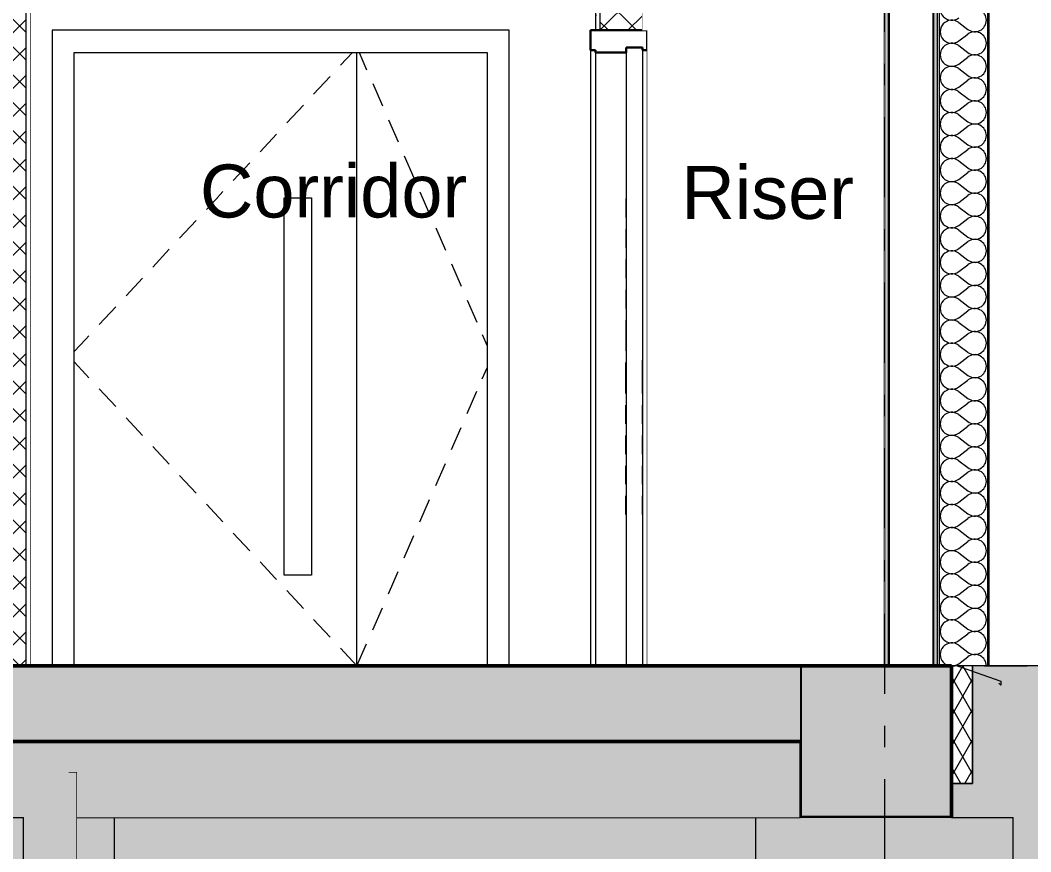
# Model space of a CAD drawing. Header units: millimetres. Extents: x -48147 to 1414029, y -496296 to 18123.
# Drawn here: x 1402847 to 1406186, y -491451 to -488703 of the extents above; entities that cross this region are included whole.
import ezdxf
from ezdxf.enums import TextEntityAlignment as Align

# ---------------------------------------------------------------- set-up
doc = ezdxf.new("R2010")
doc.units = ezdxf.units.MM
doc.header["$MEASUREMENT"] = 0
for name, pattern in [('Dashed', [2822.222233, 1411.111116, -1411.111116]), ('Double Dashed', [546.805537, 264.583325, -105.833328, 70.555556, -105.833328]), ('Wipeout_Contour', [1000, 0, -1000])]:
    doc.linetypes.add(name, pattern=pattern)
for name, color, linetype, lineweight, true_color in [('0_Pen_No__105', 7, 'Continuous', 15, 0xa6a6a6), ('A-230-M_FLOOR.IFC Import_Pen_No__109', 7, 'Continuous', 15, 0xa6a6a6), ('A-230-M_FLOOR.IFC Import_Pen_No__29', 7, 'Continuous', 50, 0x2a2a2a), ('HATCHING_Pen_No__145', 7, 'Continuous', 0, 0xa6a6a6), ('New_A-15-MG_Structural_Grid_Phase_2_Pen_No__222', 7, 'Continuous', 13, 0x65af33), ('New_A-25-M_Wall_Ext_Pen_No__107', 7, 'Continuous', 15, 0xa6a6a6), ('New_A-25-M_Wall_Int_Pen_No__107', 7, 'Continuous', 15, 0xa6a6a6), ('New_ArchiCAD Doors_Pen_No__43', 7, 'Continuous', 30, 0x444444), ('New_ArchiCAD Doors_Pen_No__63', 7, 'Continuous', 20, 0x606060), ('New_ArchiCAD Windows_Pen_No__63', 7, 'Continuous', 20, 0x606060), ('S-160-M_FOUND.IFC Import_Pen_No__104', 7, 'Continuous', 15, 0xa6a6a6), ('S-280-M_STRUCT_FRAME.IFC Import_Pen_No__30', 7, 'Continuous', 50, 0x2a2a2a), ('S-280-M_STRUCT_FRAME.IFC Import_Pen_No__47', 7, 'Continuous', 35, 0x444444)]:
    doc.layers.add(name, color=color, linetype=linetype, lineweight=lineweight, true_color=true_color)
for name, color, linetype in [('A-230-M_FLOOR.IFC Import', 7, 'Continuous'), ('A-25-M_Wall_Int', 7, 'Continuous'), ('HATCHING', 7, 'Continuous'), ('New_A-15-MG_Structural_Grid_Phase_2', 7, 'Continuous'), ('New_A-25-M_Wall_Ext', 7, 'Continuous'), ('New_A-25-M_Wall_Int', 7, 'Continuous'), ('New_ArchiCAD Doors', 7, 'Continuous'), ('New_ArchiCAD Windows', 7, 'Continuous'), ('S-160-M_FOUND.IFC Import', 7, 'Continuous'), ('S-280-M_STRUCT_FRAME.IFC Import', 7, 'Continuous')]:
    doc.layers.add(name, color=color, linetype=linetype)
for name, color, linetype, lineweight in [('A-25-M_Wall_Int_Pen_No__87', 8, 'Continuous', 20), ('A-95-P_Text_1_50_GA_Pen_No__1', 7, 'Continuous', 13), ('HATCHING_Pen_No__1', 7, 'Continuous', 13), ('HATCHING_Pen_No__101', 252, 'Continuous', 15), ('HATCHING_Pen_No__2', 8, 'Continuous', 15), ('New_A-25-M_Wall_Ext_Pen_No__1', 7, 'Continuous', 13), ('New_A-25-M_Wall_Int_Pen_No__1', 7, 'Continuous', 13), ('S-160-M_FOUND.IFC Import_Pen_No__1', 7, 'Continuous', 13), ('S-160-M_FOUND.IFC Import_Pen_No__4', 7, 'Continuous', 20), ('S-280-M_STRUCT_FRAME.IFC Import_Pen_No__4', 7, 'Continuous', 20)]:
    doc.layers.add(name, color=color, linetype=linetype, lineweight=lineweight)
doc.styles.add('GENERATED_STYLE_2', font='')
doc.styles.get('GENERATED_STYLE_2').set_extended_font_data('Swis721 BT')
pattern_1 = [(45, (1372878.996, -490836.73), (-45.96194, 45.96194), []), (135, (1372878.996, -490836.73), (45.96194, 45.96194), [])]

# ---------------------------------------------------------------- blocks, each defined once
blk = doc.blocks.new('*X22', base_point=(1372879, -490836.7))
at = {"layer": 'New_A-25-M_Wall_Ext_Pen_No__107', "linetype": 'Continuous'}
for p, q in [((1405947.7, -488711), (1405978.1, -488733.9)), ((1405947.7, -488772), (1405978.1, -488749.1)), ((1405947.7, -488787.2), (1405978.1, -488810.1)), ((1405947.7, -488848.2), (1405978.1, -488825.3)), ((1405947.7, -488863.4), (1405978.1, -488886.3)), ((1405947.7, -488924.4), (1405978.1, -488901.5)), ((1405947.7, -488939.6), (1405978.1, -488962.4)), ((1405947.7, -489000.5), (1405978.1, -488977.7)), ((1405947.7, -489015.8), (1405978.1, -489038.6)), ((1405947.7, -489076.7), (1405978.1, -489053.9)), ((1405947.7, -489092), (1405978.1, -489114.8)), ((1405947.7, -489152.9), (1405978.1, -489130.1)), ((1405947.7, -489168.2), (1405978.1, -489191)), ((1405947.7, -489229.1), (1405978.1, -489206.3)), ((1405947.7, -489244.4), (1405978.1, -489267.2)), ((1405947.7, -489305.3), (1405978.1, -489282.4)), ((1405947.7, -489320.5), (1405978.1, -489343.4)), ((1405947.7, -489381.5), (1405978.1, -489358.6)), ((1405947.7, -489396.7), (1405978.1, -489419.6)), ((1405947.7, -489457.7), (1405978.1, -489434.8)), ((1405947.7, -489472.9), (1405978.1, -489495.8)), ((1405947.7, -489533.9), (1405978.1, -489511)), ((1405947.7, -489549.1), (1405978.1, -489572)), ((1405947.7, -489610.1), (1405978.1, -489587.2)), ((1405947.7, -489625.3), (1405978.1, -489648.2)), ((1405947.7, -489686.3), (1405978.1, -489663.4)), ((1405947.7, -489701.5), (1405978.1, -489724.4)), ((1405947.7, -489762.4), (1405978.1, -489739.6)), ((1405947.7, -489777.7), (1405978.1, -489800.5)), ((1405947.7, -489838.6), (1405978.1, -489815.8)), ((1405947.7, -489853.9), (1405978.1, -489876.7)), ((1405947.7, -489914.8), (1405978.1, -489892)), ((1405947.7, -489930.1), (1405978.1, -489952.9)), ((1405947.7, -489991), (1405978.1, -489968.2)), ((1405947.7, -490006.3), (1405978.1, -490029.1)), ((1405947.7, -490067.2), (1405978.1, -490044.4)), ((1405947.7, -490082.4), (1405978.1, -490105.3)), ((1405947.7, -490143.4), (1405978.1, -490120.5)), ((1405947.7, -490158.6), (1405978.1, -490181.5)), ((1405947.7, -490219.6), (1405978.1, -490196.7)), ((1405947.7, -490234.8), (1405978.1, -490257.7)), ((1405947.7, -490295.8), (1405978.1, -490272.9)), ((1405947.7, -490311), (1405978.1, -490333.9)), ((1405947.7, -490372), (1405978.1, -490349.1)), ((1405947.7, -490387.2), (1405978.1, -490410.1)), ((1405947.7, -490448.2), (1405978.1, -490425.3)), ((1405947.7, -490463.4), (1405978.1, -490486.3)), ((1405947.7, -490524.4), (1405978.1, -490501.5)), ((1405947.7, -490539.6), (1405978.1, -490562.4)), ((1405947.7, -490600.5), (1405978.1, -490577.7)), ((1405947.7, -490615.8), (1405978.1, -490638.6)), ((1405947.7, -490676.7), (1405978.1, -490653.9)), ((1405947.7, -490692), (1405978.1, -490714.8)), ((1405947.7, -490752.9), (1405978.1, -490730.1)), ((1405947.7, -490768.2), (1405978.1, -490791)), ((1405947.7, -490829.1), (1405978.1, -490806.3))]:
    blk.add_line(p, q, dxfattribs=at)
for centre, start, end in [((1405924.8, -488665.3), 53.1301, 306.8699), ((1406001, -488703.4), 0, 126.8699), ((1405924.8, -488741.5), 53.1301, 306.8699), ((1406001, -488703.4), 233.1301, 0), ((1406001, -488779.6), 0, 126.8699), ((1405924.8, -488817.7), 53.1301, 306.8699), ((1406001, -488779.6), 233.1301, 0), ((1406001, -488855.8), 0, 126.8699), ((1405924.8, -488893.9), 53.1301, 306.8699), ((1406001, -488855.8), 233.1301, 0), ((1406001, -488932), 0, 126.8699), ((1405924.8, -488970.1), 53.1301, 306.8699), ((1406001, -488932), 233.1301, 0), ((1406001, -489008.2), 0, 126.8699), ((1405924.8, -489046.3), 53.1301, 306.8699), ((1406001, -489008.2), 233.1301, 0), ((1406001, -489084.4), 0, 126.8699), ((1405924.8, -489122.4), 53.1301, 306.8699), ((1406001, -489084.4), 233.1301, 0), ((1406001, -489160.5), 0, 126.8699), ((1405924.8, -489198.6), 53.1301, 306.8699), ((1406001, -489160.5), 233.1301, 0), ((1406001, -489236.7), 0, 126.8699), ((1405924.8, -489274.8), 53.1301, 306.8699), ((1406001, -489236.7), 233.1301, 0), ((1406001, -489312.9), 0, 126.8699), ((1405924.8, -489351), 53.1301, 306.8699), ((1406001, -489312.9), 233.1301, 0), ((1406001, -489389.1), 0, 126.8699), ((1405924.8, -489427.2), 53.1301, 306.8699), ((1406001, -489389.1), 233.1301, 0), ((1406001, -489465.3), 0, 126.8699), ((1405924.8, -489503.4), 53.1301, 306.8699), ((1406001, -489465.3), 233.1301, 0), ((1406001, -489541.5), 0, 126.8699), ((1405924.8, -489579.6), 53.1301, 306.8699), ((1406001, -489541.5), 233.1301, 0), ((1406001, -489617.7), 0, 126.8699), ((1405924.8, -489655.8), 53.1301, 306.8699), ((1406001, -489617.7), 233.1301, 0), ((1406001, -489693.9), 0, 126.8699), ((1405924.8, -489732), 53.1301, 306.8699), ((1406001, -489693.9), 233.1301, 0), ((1406001, -489770.1), 0, 126.8699), ((1405924.8, -489808.2), 53.1301, 306.8699), ((1406001, -489770.1), 233.1301, 0), ((1406001, -489846.3), 0, 126.8699), ((1405924.8, -489884.4), 53.1301, 306.8699), ((1406001, -489846.3), 233.1301, 0), ((1406001, -489922.4), 0, 126.8699), ((1405924.8, -489960.5), 53.1301, 306.8699), ((1406001, -489922.4), 233.1301, 0), ((1406001, -489998.6), 0, 126.8699), ((1405924.8, -490036.7), 53.1301, 306.8699), ((1406001, -489998.6), 233.1301, 0), ((1406001, -490074.8), 0, 126.8699), ((1405924.8, -490112.9), 53.1301, 306.8699), ((1406001, -490074.8), 233.1301, 0), ((1406001, -490151), 0, 126.8699), ((1405924.8, -490189.1), 53.1301, 306.8699), ((1406001, -490151), 233.1301, 0), ((1406001, -490227.2), 0, 126.8699), ((1405924.8, -490265.3), 53.1301, 306.8699), ((1406001, -490227.2), 233.1301, 0), ((1406001, -490303.4), 0, 126.8699), ((1405924.8, -490341.5), 53.1301, 306.8699), ((1406001, -490303.4), 233.1301, 0), ((1406001, -490379.6), 0, 126.8699), ((1405924.8, -490417.7), 53.1301, 306.8699), ((1406001, -490379.6), 233.1301, 0), ((1406001, -490455.8), 0, 126.8699), ((1405924.8, -490493.9), 53.1301, 306.8699), ((1406001, -490455.8), 233.1301, 0), ((1406001, -490532), 0, 126.8699), ((1405924.8, -490570.1), 53.1301, 306.8699), ((1406001, -490532), 233.1301, 0), ((1406001, -490608.2), 0, 126.8699), ((1405924.8, -490646.3), 53.1301, 306.8699), ((1406001, -490608.2), 233.1301, 0), ((1406001, -490684.4), 0, 126.8699), ((1405924.8, -490722.4), 53.1301, 306.8699), ((1406001, -490684.4), 233.1301, 0), ((1406001, -490760.5), 0, 126.8699), ((1405924.8, -490798.6), 53.1301, 306.8699), ((1406001, -490760.5), 233.1301, 0), ((1406001, -490836.7), 0, 126.8699)]:
    blk.add_arc(centre, 38.1, start, end, dxfattribs=at)
blk = doc.blocks.new('Section Elem_2_2', base_point=(1372879, -490836.7))
at = {"color": 254, "linetype": 'Wipeout_Contour', "lineweight": 0, "ltscale": 5945721.859562462}
blk.add_wipeout([(1406047.4, -490836.7), (1406047.4, -473413.6), (1406042.9, -473413.6), (1406042.9, -490836.7)], dxfattribs=at).dxf.layer = 'New_A-25-M_Wall_Ext'
at = {"layer": 'New_A-25-M_Wall_Ext_Pen_No__107', "linetype": 'Continuous'}
h = blk.add_hatch(dxfattribs=at)
h.set_pattern_fill('Plaster_0002', color=256, style=0, pattern_type=2)
h.set_pattern_definition([(0, (1372879, -490836.73), (0, 86.60254), [0, -50]), (0, (1372904, -490793.43), (0, 86.60254), [0, -50])])
h.paths.add_polyline_path([(1406047.4, -490836.7), (1406047.4, -473413.6), (1406042.9, -473413.6), (1406042.9, -490836.7)])
at = {"color": 254, "linetype": 'Wipeout_Contour', "lineweight": 0, "ltscale": 5945410.652466604}
blk.add_wipeout([(1406042.9, -473413.6), (1405882.9, -473413.6), (1405882.9, -490836.7), (1406042.9, -490836.7)], dxfattribs=at).dxf.layer = 'New_A-25-M_Wall_Ext'
at = {"layer": 'New_A-25-M_Wall_Ext_Pen_No__1', "linetype": 'Continuous'}
for p, q in [((1406042.9, -473413.6), (1406042.9, -490836.7)), ((1406047.4, -473413.6), (1406047.4, -490836.7))]:
    blk.add_line(p, q, dxfattribs=at)
at = {"layer": 'New_A-25-M_Wall_Ext_Pen_No__1', "linetype": 'Continuous', "flags": 128}
blk.add_lwpolyline([(1406047.4, -490836.7), (1406042.9, -490836.7), (1405923.5, -490836.7)], dxfattribs=at)
at = {"layer": 'New_A-25-M_Wall_Ext'}
blk.add_blockref('*X22', (1372879, -490836.7), dxfattribs=at)
at = {"color": 254, "linetype": 'Wipeout_Contour', "lineweight": 0, "ltscale": 5945096.607675294}
blk.add_wipeout([(1405882.9, -473413.6), (1405876.9, -473413.6), (1405876.9, -490836.7), (1405882.9, -490836.7)], dxfattribs=at).dxf.layer = 'New_A-25-M_Wall_Ext'
at = {"layer": 'New_A-25-M_Wall_Ext_Pen_No__107', "linetype": 'Continuous', "lineweight": 0, "true_color": 0x535353}
blk.add_hatch(color=251, dxfattribs=at).paths.add_polyline_path([(1405864.9, -473413.6), (1405861.9, -473413.6), (1405861.9, -490836.7), (1405864.9, -490836.7)])
at = {"layer": 'New_A-25-M_Wall_Ext_Pen_No__107', "linetype": 'Continuous'}
blk.add_hatch(color=256, dxfattribs=at).paths.add_polyline_path([(1405876.9, -473413.6), (1405864.9, -473413.6), (1405864.9, -490836.7), (1405876.9, -490836.7)])
at = {"layer": 'New_A-25-M_Wall_Ext_Pen_No__1', "linetype": 'Continuous'}
blk.add_line((1405882.9, -473413.6), (1405882.9, -490836.7), dxfattribs=at)
at = {"color": 254, "linetype": 'Wipeout_Contour', "lineweight": 0, "ltscale": 5944756.081160875}
blk.add_wipeout([(1405861.9, -473413.6), (1405717.9, -473413.6), (1405717.9, -490836.7), (1405861.9, -490836.7)], dxfattribs=at).dxf.layer = 'New_A-25-M_Wall_Ext'
at = {"layer": 'New_A-25-M_Wall_Ext_Pen_No__107', "linetype": 'Continuous'}
blk.add_hatch(color=256, dxfattribs=at).paths.add_polyline_path([(1405714.9, -473413.6), (1405702.4, -473413.6), (1405702.4, -490836.7), (1405714.9, -490836.7)])
at = {"layer": 'New_A-25-M_Wall_Ext_Pen_No__107', "linetype": 'Continuous', "lineweight": 0, "true_color": 0x535353}
blk.add_hatch(color=251, dxfattribs=at).paths.add_polyline_path([(1405717.9, -473413.6), (1405714.9, -473413.6), (1405714.9, -490836.7), (1405717.9, -490836.7)])
at = {"layer": 'New_A-25-M_Wall_Ext_Pen_No__1', "linetype": 'Continuous'}
for p, q in [((1405714.9, -473413.6), (1405714.9, -490836.7)), ((1405717.9, -473413.6), (1405717.9, -490836.7)), ((1405861.9, -473413.6), (1405861.9, -490836.7)), ((1405864.9, -473413.6), (1405864.9, -490836.7)), ((1405876.9, -473413.6), (1405876.9, -490836.7)), ((1405702.4, -474813.6), (1405702.4, -490836.7))]:
    blk.add_line(p, q, dxfattribs=at)
blk = doc.blocks.new('Section Elem_146_2', base_point=(1372879, -490836.7))
at = {"layer": 'New_ArchiCAD Windows_Pen_No__63', "linetype": 'Continuous'}
for p, q in [((1405942.6, -490836.7), (1406087.4, -490886.4)), ((1406087.4, -490900.4), (1406080.4, -490893.4)), ((1406087.4, -490886.4), (1406087.4, -490900.4))]:
    blk.add_line(p, q, dxfattribs=at)
blk = doc.blocks.new('Section Elem_161_2', base_point=(1372879, -490836.7))
at = {"color": 254, "linetype": 'Wipeout_Contour', "lineweight": 0, "ltscale": 5942679.224290377}
blk.add_wipeout([(1402866.3, -490836.7), (1402881.3, -490836.7), (1402881.3, -487236.7), (1402866.3, -487236.7)], dxfattribs=at).dxf.layer = 'New_A-25-M_Wall_Int'
at = {"layer": 'New_A-25-M_Wall_Int_Pen_No__107', "linetype": 'Continuous'}
h = blk.add_hatch(dxfattribs=at)
h.set_pattern_fill('Plaster_0002', color=256, style=0, pattern_type=2)
h.set_pattern_definition([(270, (1372879, -490836.73), (86.60254, 0), [0, -50]), (270, (1372922.3, -490861.73), (86.60254, 0), [0, -50])])
h.paths.add_polyline_path([(1402866.3, -490836.7), (1402881.3, -490836.7), (1402881.3, -487236.7), (1402866.3, -487236.7)])
at = {"color": 254, "linetype": 'Wipeout_Contour', "lineweight": 0, "ltscale": 5942386.502070738}
blk.add_wipeout([(1402726.3, -487236.7), (1402726.3, -490836.7), (1402866.3, -490836.7), (1402866.3, -487236.7)], dxfattribs=at).dxf.layer = 'New_A-25-M_Wall_Int'
at = {"layer": 'New_A-25-M_Wall_Int_Pen_No__107', "linetype": 'Continuous'}
h = blk.add_hatch(dxfattribs=at)
h.set_pattern_fill('Concrete_Block_0002', color=256, style=0, pattern_type=2)
h.set_pattern_definition(pattern_1)
h.paths.add_polyline_path([(1402726.3, -487236.7), (1402726.3, -490836.7), (1402866.3, -490836.7), (1402866.3, -487236.7)])
at = {"layer": 'New_A-25-M_Wall_Int_Pen_No__1', "linetype": 'Continuous'}
for p, q in [((1402726.3, -487236.7), (1402726.3, -490836.7)), ((1402866.3, -487236.7), (1402866.3, -490836.7)), ((1402881.3, -487236.7), (1402881.3, -490836.7))]:
    blk.add_line(p, q, dxfattribs=at)
blk = doc.blocks.new('Section Elem_162_2', base_point=(1372879, -490836.7))
at = {"color": 254, "linetype": 'Wipeout_Contour', "lineweight": 0, "ltscale": 14867694.86826666}
blk.add_wipeout([(1402881.3, -490836.7), (1402952.7, -490836.7), (1402952.7, -488736.7), (1404462.7, -488736.7), (1404462.7, -490836.7), (1404731.6, -490836.7), (1404731.6, -488736.7), (1404747.6, -488736.7), (1404747.6, -487236.7), (1402881.3, -487236.7)], dxfattribs=at).dxf.layer = 'New_A-25-M_Wall_Int'
blk = doc.blocks.new('Section Elem_163_2', base_point=(1372879, -490836.7))
at = {"color": 254, "linetype": 'Wipeout_Contour', "lineweight": 0, "ltscale": 5948402.548334776}
blk.add_wipeout([(1404762.6, -487236.7), (1404747.6, -487236.7), (1404747.6, -488736.7), (1404762.6, -488736.7)], dxfattribs=at).dxf.layer = 'New_A-25-M_Wall_Int'
at = {"layer": 'New_A-25-M_Wall_Int_Pen_No__107', "linetype": 'Continuous'}
h = blk.add_hatch(dxfattribs=at)
h.set_pattern_fill('Plaster_0002', color=256, style=0, pattern_type=2)
h.set_pattern_definition([(270, (1372879, -490836.73), (86.60254, 0), [0, -50]), (270, (1372922.3, -490861.73), (86.60254, 0), [0, -50])])
h.paths.add_polyline_path([(1404762.6, -487236.7), (1404747.6, -487236.7), (1404747.6, -488736.7), (1404762.6, -488736.7)])
at = {"color": 254, "linetype": 'Wipeout_Contour', "lineweight": 0, "ltscale": 5948695.384234284}
blk.add_wipeout([(1404902.6, -488736.7), (1404902.6, -487236.7), (1404762.6, -487236.7), (1404762.6, -488736.7)], dxfattribs=at).dxf.layer = 'New_A-25-M_Wall_Int'
at = {"layer": 'New_A-25-M_Wall_Int_Pen_No__107', "linetype": 'Continuous'}
h = blk.add_hatch(dxfattribs=at)
h.set_pattern_fill('Concrete_Block_0002', color=256, style=0, pattern_type=2)
h.set_pattern_definition(pattern_1)
h.paths.add_polyline_path([(1404902.6, -488736.7), (1404902.6, -487236.7), (1404762.6, -487236.7), (1404762.6, -488736.7)])
at = {"layer": 'New_A-25-M_Wall_Int_Pen_No__1', "linetype": 'Continuous'}
for p, q in [((1404747.6, -487236.7), (1404747.6, -488736.7)), ((1404762.6, -487236.7), (1404762.6, -488736.7)), ((1404902.6, -487236.7), (1404902.6, -488736.7))]:
    blk.add_line(p, q, dxfattribs=at)
blk = doc.blocks.new('Section Elem_167_2', base_point=(1372879, -490836.7))
at = {"color": 254, "linetype": 'Wipeout_Contour', "lineweight": 0, "ltscale": 5944148.458094133}
blk.add_wipeout([(1403025.7, -490836.7), (1403025.7, -488809.7), (1402952.7, -488809.7), (1402952.7, -490836.7)], dxfattribs=at).dxf.layer = 'New_ArchiCAD Doors'
at = {"color": 254, "linetype": 'Wipeout_Contour', "lineweight": 0, "ltscale": 5949575.530092286}
blk.add_wipeout([(1404462.7, -488809.7), (1404389.7, -488809.7), (1404389.7, -490836.7), (1404462.7, -490836.7)], dxfattribs=at).dxf.layer = 'New_ArchiCAD Doors'
at = {"color": 254, "linetype": 'Wipeout_Contour', "lineweight": 0, "ltscale": 5947648.232872565}
blk.add_wipeout([(1403959.7, -490536.7), (1403959.7, -489289.7), (1403809.7, -489289.7), (1403809.7, -490536.7)], dxfattribs=at).dxf.layer = 'New_ArchiCAD Doors'
at = {"color": 254, "linetype": 'Wipeout_Contour', "lineweight": 0, "ltscale": 8918241.82587442}
blk.add_wipeout([(1402952.7, -488736.7), (1402952.7, -488809.7), (1403025.7, -488809.7), (1404389.7, -488809.7), (1404462.7, -488809.7), (1404462.7, -488736.7)], dxfattribs=at).dxf.layer = 'New_ArchiCAD Doors'
at = {"color": 254, "linetype": 'Wipeout_Contour', "lineweight": 0, "ltscale": 5945714.645902306}
blk.add_wipeout([(1403719.7, -489289.7), (1403025.7, -489289.7), (1403025.7, -490536.7), (1403719.7, -490536.7)], dxfattribs=at).dxf.layer = 'New_ArchiCAD Doors'
at = {"layer": 'New_ArchiCAD Doors_Pen_No__63', "linetype": 'Continuous'}
for p, q in [((1404462.7, -488736.7), (1402952.7, -488736.7)), ((1402952.7, -488736.7), (1402952.7, -488809.7)), ((1404462.7, -488809.7), (1404462.7, -488736.7)), ((1402952.7, -488809.7), (1402952.7, -490836.7)), ((1404462.7, -490836.7), (1404462.7, -488809.7)), ((1403428.5, -489364.9), (1403374, -489423.5)), ((1403339.9, -489460.1), (1403285.5, -489518.7)), ((1403251.4, -489555.3), (1403196.9, -489613.9)), ((1403162.9, -489650.5), (1403108.4, -489709.1)), ((1403064.1, -489756.7), (1403025.7, -489798)), ((1403074.3, -489745.7), (1403064.1, -489756.7)), ((1403064.1, -489873.8), (1403025.7, -489832.4)), ((1403074.3, -489884.8), (1403064.1, -489873.8)), ((1403162.9, -489980), (1403108.4, -489921.4)), ((1403251.4, -490075.2), (1403196.9, -490016.6)), ((1403339.9, -490170.4), (1403285.5, -490111.8)), ((1403428.5, -490265.6), (1403374, -490207)), ((1403517, -490360.8), (1403462.5, -490302.2)), ((1403605.5, -490456), (1403551.1, -490397.4))]:
    blk.add_line(p, q, dxfattribs=at)
at = {"color": 254, "linetype": 'Wipeout_Contour', "lineweight": 0, "ltscale": 8918216.418886375}
blk.add_wipeout([(1403959.7, -488809.7), (1403025.7, -488809.7), (1403025.7, -489289.7), (1403719.7, -489289.7), (1403809.7, -489289.7), (1403959.7, -489289.7)], dxfattribs=at).dxf.layer = 'New_ArchiCAD Doors'
at = {"color": 254, "linetype": 'Wipeout_Contour', "lineweight": 0, "ltscale": 8921195.332223153}
blk.add_wipeout([(1403719.7, -490536.7), (1403025.7, -490536.7), (1403025.7, -490836.7), (1403959.7, -490836.7), (1403959.7, -490536.7), (1403809.7, -490536.7)], dxfattribs=at).dxf.layer = 'New_ArchiCAD Doors'
at = {"layer": 'New_ArchiCAD Doors_Pen_No__63', "linetype": 'Continuous'}
for p, q in [((1403025.7, -490836.7), (1403025.7, -488809.7)), ((1403871.1, -488888.9), (1403816.6, -488947.5)), ((1403782.6, -488984.1), (1403728.1, -489042.7)), ((1403694.1, -489079.3), (1403639.6, -489137.9)), ((1403605.5, -489174.5), (1403551.1, -489233.1)), ((1403517, -489269.7), (1403462.5, -489328.3)), ((1403694.1, -490551.1), (1403639.6, -490492.6)), ((1403782.6, -490646.3), (1403728.1, -490587.8)), ((1403871.1, -490741.5), (1403816.6, -490683))]:
    blk.add_line(p, q, dxfattribs=at)
at = {"color": 254, "linetype": 'Wipeout_Contour', "lineweight": 0, "ltscale": 5948625.661228307}
blk.add_wipeout([(1403959.7, -488809.7), (1403959.7, -490836.7), (1404389.7, -490836.7), (1404389.7, -488809.7)], dxfattribs=at).dxf.layer = 'New_ArchiCAD Doors'
at = {"color": 254, "linetype": 'Wipeout_Contour', "lineweight": 0, "ltscale": 5947195.037059876}
blk.add_wipeout([(1403719.7, -490536.7), (1403809.7, -490536.7), (1403809.7, -489289.7), (1403719.7, -489289.7)], dxfattribs=at).dxf.layer = 'New_ArchiCAD Doors'
at = {"layer": 'New_ArchiCAD Doors_Pen_No__63', "linetype": 'Continuous'}
for p, q in [((1403025.7, -488809.7), (1404389.7, -488809.7)), ((1403944.8, -488809.7), (1403905.2, -488852.3)), ((1403959.7, -490836.7), (1403959.7, -488809.7)), ((1403966.6, -488809.7), (1403991.7, -488867)), ((1404389.7, -488809.7), (1404389.7, -490836.7)), ((1404011.7, -488912.9), (1404043.7, -488986.2)), ((1404063.7, -489032), (1404095.7, -489105.3)), ((1404115.7, -489151.2), (1404147.7, -489224.5)), ((1403719.7, -490536.7), (1403719.7, -489289.7)), ((1403719.7, -489289.7), (1403809.7, -489289.7)), ((1403809.7, -489289.7), (1403809.7, -490536.7)), ((1404167.7, -489270.3), (1404199.7, -489343.6)), ((1404219.8, -489389.4), (1404251.8, -489462.7)), ((1404271.8, -489508.6), (1404303.8, -489581.9)), ((1404323.8, -489627.7), (1404355.8, -489701)), ((1404373.7, -489741.9), (1404389.7, -489778.6)), ((1404373.7, -489888.5), (1404389.7, -489851.9)), ((1404323.8, -490002.8), (1404355.8, -489929.4)), ((1404271.8, -490121.9), (1404303.8, -490048.6)), ((1404219.8, -490241), (1404251.8, -490167.7)), ((1404167.7, -490360.2), (1404199.7, -490286.9)), ((1404115.7, -490479.3), (1404147.7, -490406)), ((1404063.7, -490598.5), (1404095.7, -490525.1)), ((1403809.7, -490536.7), (1403719.7, -490536.7)), ((1404011.7, -490717.6), (1404043.7, -490644.3)), ((1403959.7, -490836.7), (1403991.7, -490763.4)), ((1403959.7, -490836.7), (1403905.2, -490778.2))]:
    blk.add_line(p, q, dxfattribs=at)
blk = doc.blocks.new('Section Elem_169_2', base_point=(1372879, -490836.7))
at = {"color": 254, "linetype": 'Wipeout_Contour', "lineweight": 0, "ltscale": 5950754.570347942}
blk.add_wipeout([(1404747.6, -490836.7), (1404747.6, -488802.7), (1404731.6, -488802.7), (1404731.6, -490836.7)], dxfattribs=at).dxf.layer = 'New_ArchiCAD Doors'
at = {"color": 254, "linetype": 'Wipeout_Contour', "lineweight": 0, "ltscale": 5951400.436836193}
blk.add_wipeout([(1404902.6, -490836.7), (1404918.6, -490836.7), (1404918.6, -488802.7), (1404902.6, -488802.7)], dxfattribs=at).dxf.layer = 'New_ArchiCAD Doors'
at = {"color": 254, "linetype": 'Wipeout_Contour', "lineweight": 0, "ltscale": 5950017.824440688}
blk.add_wipeout([(1404902.6, -488736.7), (1404902.6, -488802.7), (1404918.6, -488802.7), (1404918.6, -488736.7)], dxfattribs=at).dxf.layer = 'New_ArchiCAD Doors'
at = {"color": 254, "linetype": 'Wipeout_Contour', "lineweight": 0, "ltscale": 5950980.124897746}
blk.add_wipeout([(1404848.6, -490836.7), (1404848.6, -488809.7), (1404747.6, -488809.7), (1404747.6, -490836.7)], dxfattribs=at).dxf.layer = 'New_ArchiCAD Doors'
at = {"color": 254, "linetype": 'Wipeout_Contour', "lineweight": 0, "ltscale": 5949371.807888073}
blk.add_wipeout([(1404747.6, -488736.7), (1404731.6, -488736.7), (1404731.6, -488802.7), (1404747.6, -488802.7)], dxfattribs=at).dxf.layer = 'New_ArchiCAD Doors'
at = {"color": 254, "linetype": 'Wipeout_Contour', "lineweight": 0, "ltscale": 8924606.885019625}
blk.add_wipeout([(1404902.6, -488736.7), (1404747.6, -488736.7), (1404747.6, -488809.7), (1404848.6, -488809.7), (1404848.6, -488793.7), (1404902.6, -488793.7)], dxfattribs=at).dxf.layer = 'New_ArchiCAD Doors'
at = {"layer": 'New_ArchiCAD Doors_Pen_No__43', "linetype": 'Continuous'}
for p, q in [((1404731.6, -488736.7), (1404731.6, -488802.7)), ((1404747.6, -488736.7), (1404731.6, -488736.7)), ((1404918.6, -488736.7), (1404902.6, -488736.7)), ((1404747.6, -488802.7), (1404731.6, -488802.7)), ((1404747.6, -488802.7), (1404747.6, -488809.7))]:
    blk.add_line(p, q, dxfattribs=at)
at = {"layer": 'New_ArchiCAD Doors_Pen_No__43', "linetype": 'Continuous', "flags": 128}
blk.add_lwpolyline([(1404902.6, -488736.7), (1404762.6, -488736.7), (1404747.6, -488736.7)], dxfattribs=at)
at = {"layer": 'New_ArchiCAD Doors_Pen_No__63', "linetype": 'Continuous'}
for p, q in [((1404731.6, -488802.7), (1404731.6, -490836.7)), ((1404747.6, -488809.7), (1404747.6, -490836.7))]:
    blk.add_line(p, q, dxfattribs=at)
at = {"color": 254, "linetype": 'Wipeout_Contour', "lineweight": 0, "ltscale": 5951262.326325307}
blk.add_wipeout([(1404902.6, -490836.7), (1404902.6, -488793.7), (1404848.6, -488793.7), (1404848.6, -490836.7)], dxfattribs=at).dxf.layer = 'New_ArchiCAD Doors'
at = {"layer": 'New_ArchiCAD Doors_Pen_No__43', "linetype": 'Continuous'}
for p, q in [((1404918.6, -488736.7), (1404918.6, -488802.7)), ((1404848.6, -488793.7), (1404848.6, -488809.7)), ((1404902.6, -488793.7), (1404848.6, -488793.7)), ((1404902.6, -488793.7), (1404902.6, -488802.7)), ((1404848.6, -488809.7), (1404747.6, -488809.7)), ((1404918.6, -488802.7), (1404902.6, -488802.7))]:
    blk.add_line(p, q, dxfattribs=at)
at = {"layer": 'New_ArchiCAD Doors_Pen_No__63', "linetype": 'Continuous'}
for p, q in [((1404848.6, -488809.7), (1404848.6, -490836.7)), ((1404902.6, -488802.7), (1404902.6, -490836.7)), ((1404918.6, -488802.7), (1404918.6, -490836.7)), ((1404848.5, -489293.9), (1404848.5, -489355.4)), ((1404902.7, -489293.9), (1404902.7, -489355.4)), ((1404848.5, -489393.9), (1404848.5, -489455.4)), ((1404902.7, -489393.9), (1404902.7, -489455.4)), ((1404848.5, -489493.9), (1404848.5, -489555.5)), ((1404902.7, -489493.9), (1404902.7, -489555.5)), ((1404848.5, -489593.9), (1404848.5, -489655.5)), ((1404902.7, -489593.9), (1404902.7, -489655.5)), ((1404848.5, -489694), (1404848.5, -489753.7)), ((1404902.7, -489694), (1404902.7, -489753.7)), ((1404848.5, -489753.7), (1404848.5, -489796)), ((1404902.7, -489753.7), (1404902.7, -489804.4)), ((1404902.7, -489876.8), (1404902.7, -489826)), ((1404848.5, -489876.8), (1404848.5, -489834.5)), ((1404848.5, -489936.5), (1404848.5, -489876.8)), ((1404902.7, -489936.5), (1404902.7, -489876.8)), ((1404848.5, -490036.5), (1404848.5, -489975)), ((1404902.7, -490036.5), (1404902.7, -489975)), ((1404848.5, -490136.6), (1404848.5, -490075)), ((1404902.7, -490136.6), (1404902.7, -490075)), ((1404848.5, -490236.6), (1404848.5, -490175)), ((1404902.7, -490236.6), (1404902.7, -490175)), ((1404848.5, -490336.6), (1404848.5, -490275.1)), ((1404902.7, -490336.6), (1404902.7, -490275.1))]:
    blk.add_line(p, q, dxfattribs=at)
blk = doc.blocks.new('Section Elem_391_2', base_point=(1372879, -490836.7))
at = {"color": 254, "linetype": 'Wipeout_Contour', "lineweight": 0, "ltscale": 11896274.98179993}
blk.add_wipeout([(1404902.6, -487428.9), (1404906.9, -487428.9), (1404914.1, -487425.9), (1404917.1, -487418.7), (1404917.1, -487257.9), (1404914.1, -487250.7), (1404906.9, -487247.7), (1404902.6, -487247.7)], dxfattribs=at).dxf.layer = 'A-25-M_Wall_Int'
at = {"color": 254, "linetype": 'Wipeout_Contour', "lineweight": 0, "ltscale": 38675698.19726732}
blk.add_wipeout([(1404902.6, -488736.7), (1404918.6, -488736.7), (1404918.6, -490836.7), (1405701.4, -490836.7), (1405701.4, -487639.3), (1405613.7, -487639.3), (1405613.7, -487628.4), (1405688.5, -487628.4), (1405695.8, -487625.4), (1405698.7, -487618.2), (1405698.7, -487257.8), (1405695.8, -487250.6), (1405688.5, -487247.6), (1405613.7, -487247.6), (1405613.7, -487236.7), (1405022.5, -487236.7), (1405022.5, -487247.7), (1404934.5, -487247.7), (1404927.3, -487250.7), (1404924.3, -487257.9), (1404924.3, -487418.7), (1404927.3, -487425.9), (1404934.5, -487428.9), (1405022.5, -487428.9), (1405022.5, -487439.9), (1404902.6, -487439.9)], dxfattribs=at).dxf.layer = 'A-25-M_Wall_Int'
at = {"layer": 'A-25-M_Wall_Int_Pen_No__87', "linetype": 'Continuous'}
for p, q in [((1405022.5, -487236.7), (1405613.7, -487236.7)), ((1405701.4, -487639.3), (1405701.4, -490836.7))]:
    blk.add_line(p, q, dxfattribs=at)
blk = doc.blocks.new('Section Elem_485_2', base_point=(1372879, -490836.7))
at = {"layer": 'S-280-M_STRUCT_FRAME.IFC Import_Pen_No__47', "linetype": 'Continuous', "lineweight": 0, "true_color": 0x111111}
blk.add_hatch(color=168, dxfattribs=at).paths.add_polyline_path([(1405423.5, -490836.7), (1405423.5, -491336.7), (1405923.5, -491336.7), (1405923.5, -490836.7)])
at = {"layer": 'S-280-M_STRUCT_FRAME.IFC Import_Pen_No__30', "linetype": 'Continuous'}
for p, q in [((1405923.5, -490836.7), (1405923.5, -491336.7)), ((1405923.5, -491336.7), (1405423.5, -491336.7))]:
    blk.add_line(p, q, dxfattribs=at)
at = {"layer": 'S-280-M_STRUCT_FRAME.IFC Import_Pen_No__30', "linetype": 'Continuous', "flags": 128}
for points in [[(1405423.5, -490836.7), (1405423.5, -491086.7), (1405423.5, -491336.7)], [(1405923.5, -490836.7), (1405882.9, -490836.7), (1405876.9, -490836.7), (1405864.9, -490836.7), (1405861.9, -490836.7), (1405717.9, -490836.7), (1405714.9, -490836.7), (1405702.4, -490836.7), (1405423.5, -490836.7)]]:
    blk.add_lwpolyline(points, dxfattribs=at)
blk = doc.blocks.new('Section Elem_489_2', base_point=(1372879, -490836.7))
at = {"layer": 'S-280-M_STRUCT_FRAME.IFC Import_Pen_No__4', "linetype": 'Continuous'}
blk.add_line((1403158.3, -491336.7), (1405277.6, -491336.7), dxfattribs=at)
blk = doc.blocks.new('Section Elem_624_2', base_point=(1372879, -490836.7))
at = {"color": 254, "linetype": 'Wipeout_Contour', "lineweight": 0, "ltscale": 5951571.566595463}
blk.add_wipeout([(1405702.4, -487639.3), (1405701.4, -487639.3), (1405701.4, -487711.7), (1405702.4, -487711.7)], dxfattribs=at).dxf.layer = 'A-25-M_Wall_Int'
at = {"color": 254, "linetype": 'Wipeout_Contour', "lineweight": 0, "ltscale": 5951963.35035402}
blk.add_wipeout([(1405701.4, -487736.7), (1405701.4, -488211.7), (1405702.4, -488211.7), (1405702.4, -487736.7)], dxfattribs=at).dxf.layer = 'A-25-M_Wall_Int'
at = {"color": 254, "linetype": 'Wipeout_Contour', "lineweight": 0, "ltscale": 5954017.87153151}
blk.add_wipeout([(1405702.4, -488236.7), (1405701.4, -488236.7), (1405701.4, -490836.7), (1405702.4, -490836.7)], dxfattribs=at).dxf.layer = 'A-25-M_Wall_Int'
blk = doc.blocks.new('Section Elem_642_2', base_point=(1372879, -490836.7))
at = {"color": 254, "linetype": 'Wipeout_Contour', "lineweight": 0, "ltscale": 5956885.680728192}
blk.add_wipeout([(1406127.6, -491336.7), (1405277.6, -491336.7), (1405277.6, -492086.7), (1406127.6, -492086.7)], dxfattribs=at).dxf.layer = 'S-160-M_FOUND.IFC Import'
at = {"layer": 'S-160-M_FOUND.IFC Import_Pen_No__4', "linetype": 'Continuous'}
for p, q in [((1405277.6, -491336.7), (1405423.5, -491336.7)), ((1405277.6, -492086.7), (1405277.6, -491336.7)), ((1405923.5, -491336.7), (1406127.6, -491336.7)), ((1406127.6, -492086.7), (1406127.6, -491336.7)), ((1406127.6, -492086.7), (1405277.6, -492086.7))]:
    blk.add_line(p, q, dxfattribs=at)
blk = doc.blocks.new('Section Elem_644_2', base_point=(1372879, -490836.7))
at = {"color": 254, "linetype": 'Wipeout_Contour', "lineweight": 0, "ltscale": 7430714.425440201}
blk.add_wipeout([(1402435.4, -491186.7), (1402435.4, -491936.7), (1402608.2, -491936.7), (1402608.2, -491336.7), (1402458.2, -491186.7)], dxfattribs=at).dxf.layer = 'S-160-M_FOUND.IFC Import'
at = {"color": 254, "linetype": 'Wipeout_Contour', "lineweight": 0, "ltscale": 7432837.182654485}
blk.add_wipeout([(1402858.2, -491336.7), (1402858.2, -491936.7), (1403035.4, -491936.7), (1403035.4, -491186.7), (1403008.2, -491186.7)], dxfattribs=at).dxf.layer = 'S-160-M_FOUND.IFC Import'
at = {"layer": 'S-160-M_FOUND.IFC Import_Pen_No__4', "linetype": 'Continuous'}
for p, q in [((1402435.4, -491186.7), (1402458.2, -491186.7)), ((1402435.4, -491936.7), (1402435.4, -491186.7)), ((1403008.2, -491186.7), (1403035.4, -491186.7)), ((1403035.4, -491936.7), (1403035.4, -491186.7)), ((1402608.2, -491936.7), (1402435.4, -491936.7)), ((1403035.4, -491936.7), (1402858.2, -491936.7))]:
    blk.add_line(p, q, dxfattribs=at)
blk = doc.blocks.new('Section Elem_651_2', base_point=(1372879, -490836.7))
at = {"color": 254, "linetype": 'Wipeout_Contour', "lineweight": 0, "ltscale": 8917019.14822266}
blk.add_wipeout([(1402308.3, -492086.7), (1402585.4, -492086.7), (1402585.4, -491936.7), (1402435.4, -491936.7), (1402435.4, -491336.7), (1402308.3, -491336.7)], dxfattribs=at).dxf.layer = 'S-160-M_FOUND.IFC Import'
at = {"color": 254, "linetype": 'Wipeout_Contour', "lineweight": 0, "ltscale": 8920321.907217067}
blk.add_wipeout([(1403035.4, -491936.7), (1402885.4, -491936.7), (1402885.4, -492086.7), (1403158.3, -492086.7), (1403158.3, -491336.7), (1403035.4, -491336.7)], dxfattribs=at).dxf.layer = 'S-160-M_FOUND.IFC Import'
at = {"layer": 'S-160-M_FOUND.IFC Import_Pen_No__4', "linetype": 'Continuous'}
for p, q in [((1402308.3, -491336.7), (1402435.4, -491336.7)), ((1402308.3, -492086.7), (1402308.3, -491336.7)), ((1403035.4, -491336.7), (1403158.3, -491336.7)), ((1403158.3, -492086.7), (1403158.3, -491336.7)), ((1402585.4, -492086.7), (1402308.3, -492086.7)), ((1403158.3, -492086.7), (1402885.4, -492086.7))]:
    blk.add_line(p, q, dxfattribs=at)
blk = doc.blocks.new('Section Elem_686_2', base_point=(1372879, -490836.7))
at = {"color": 254, "linetype": 'Wipeout_Contour', "lineweight": 0, "ltscale": 5947334.280682547}
blk.add_wipeout([(1402858.2, -491336.7), (1402608.2, -491336.7), (1402608.2, -494586.7), (1402858.2, -494586.7)], dxfattribs=at).dxf.layer = 'S-160-M_FOUND.IFC Import'
at = {"layer": 'S-160-M_FOUND.IFC Import_Pen_No__4', "linetype": 'Continuous'}
blk.add_line((1402858.2, -494586.7), (1402608.2, -494586.7), dxfattribs=at)
at = {"color": 254, "linetype": 'Wipeout_Contour', "lineweight": 0, "ltscale": 5945013.954030804}
blk.add_wipeout([(1402608.2, -491336.7), (1402858.2, -491336.7), (1403108.2, -491086.7), (1402358.2, -491086.7)], dxfattribs=at).dxf.layer = 'S-160-M_FOUND.IFC Import'
at = {"layer": 'S-160-M_FOUND.IFC Import_Pen_No__4', "linetype": 'Continuous'}
for p, q in [((1402608.2, -491336.7), (1402858.2, -491336.7)), ((1402608.2, -494586.7), (1402608.2, -491336.7)), ((1402858.2, -494586.7), (1402858.2, -491336.7))]:
    blk.add_line(p, q, dxfattribs=at)
blk = doc.blocks.new('Section Elem_711_2', base_point=(1372879, -490836.7))
at = {"color": 254, "linetype": 'Wipeout_Contour', "lineweight": 0, "ltscale": 10410273.21483329}
blk.add_wipeout([(1403108.2, -491086.7), (1403008.3, -491186.7), (1403008.3, -491186.7), (1403035.4, -491186.7), (1403035.4, -491336.7), (1405423.5, -491336.7), (1405423.5, -491086.7)], dxfattribs=at).dxf.layer = 'S-160-M_FOUND.IFC Import'
blk = doc.blocks.new('Section Elem_712_2', base_point=(1372879, -490836.7))
at = {"layer": 'S-160-M_FOUND.IFC Import_Pen_No__104', "linetype": 'Continuous', "lineweight": 0, "true_color": 0x535353}
blk.add_hatch(color=251, dxfattribs=at).paths.add_polyline_path([(1405423.5, -491336.7), (1405923.5, -491336.7), (1405923.5, -490836.7), (1405423.5, -490836.7)])
at = {"layer": 'S-160-M_FOUND.IFC Import_Pen_No__1', "linetype": 'Continuous'}
blk.add_line((1405423.5, -491336.7), (1405423.5, -491086.7), dxfattribs=at)
blk = doc.blocks.new('Section Elem_732_2', base_point=(1372879, -490836.7))
at = {"color": 254, "linetype": 'Wipeout_Contour', "lineweight": 0, "ltscale": 5908622.268670983}
blk.add_wipeout([(1405423.5, -491086.7), (1405423.5, -490836.7), (1380920.7, -490836.7), (1380920.7, -491086.7)], dxfattribs=at).dxf.layer = 'A-230-M_FLOOR.IFC Import'
at = {"layer": 'A-230-M_FLOOR.IFC Import_Pen_No__109', "linetype": 'Continuous'}
h = blk.add_hatch(dxfattribs=at)
h.set_pattern_fill('Lightweight_Concrete_0002', color=256, style=0, pattern_type=2)
h.set_pattern_definition([(0, (1372879, -490836.73), (0, 389.7114), [24.375, -200.625]), (0, (1372991.5, -490641.88), (0, 389.7114), [24.375, -200.625]), (60, (1372879, -490836.73), (-337.5, 194.8557), [24.375, -200.625]), (60, (1373104, -490836.73), (-337.5, 194.8557), [24.375, -200.625]), (120, (1372903.37, -490836.73), (337.5, 194.8557), [24.375, -200.625]), (120, (1373128.37, -490836.73), (337.5, 194.8557), [24.375, -200.625]), (0, (1372878.996, -490799.23), (0, 75), [0, -75, 0, -112.5]), (45, (1372916.496, -490799.23), (-53.033, 53.033), [0, -56.25, 0, -93.75])])
h.paths.add_polyline_path([(1405423.5, -491086.7), (1405423.5, -490836.7), (1380920.7, -490836.7), (1380920.7, -491086.7)])
at = {"layer": 'A-230-M_FLOOR.IFC Import_Pen_No__29', "linetype": 'Continuous'}
for p, q in [((1404848.6, -490836.7), (1402881.3, -490836.7)), ((1404902.6, -490836.7), (1404848.6, -490836.7)), ((1405423.5, -490836.7), (1404902.6, -490836.7)), ((1405423.5, -491086.7), (1380920.7, -491086.7))]:
    blk.add_line(p, q, dxfattribs=at)
at = {"layer": 'A-230-M_FLOOR.IFC Import_Pen_No__29', "linetype": 'Continuous', "flags": 128}
blk.add_lwpolyline([(1402881.3, -490836.7), (1402866.3, -490836.7), (1402726.3, -490836.7)], dxfattribs=at)
blk = doc.blocks.new('Standard grid marker[8]_2', base_point=(1405702.4, -469432.1))
at = {"layer": 'New_A-15-MG_Structural_Grid_Phase_2_Pen_No__222', "linetype": 'Double Dashed'}
blk.add_line((1405702.4, -470432.1), (1405702.4, -493836.7), dxfattribs=at)
at = {"layer": 'New_A-15-MG_Structural_Grid_Phase_2_Pen_No__222', "style": 'GENERATED_STYLE_2'}
for tag, p in [('AC_MarkerText_1_0', (1405702.4, -469163.9)), ('AC_MarkerText_1_1', (1405702.4, -495068.5))]:
    blk.add_attdef(tag, text='', height=175, rotation=360, dxfattribs=at).set_placement(p, align=Align.MIDDLE_CENTER)
blk = doc.blocks.new('S-24 Building Section_STORY_MARKER', base_point=(1372879, -490836.7))
at = {"layer": '0_Pen_No__105', "linetype": 'Dashed', "ltscale": 0.1}
blk.add_line((1358054.7, -490836.7), (1410366.7, -490836.7), dxfattribs=at)

msp = doc.modelspace()

# ---------------------------------------------------------------- block references
at = {"layer": 'New_A-25-M_Wall_Int'}
msp.add_blockref('Section Elem_161_2', (1372879, -490836.7), dxfattribs=at)
at = {"layer": 'S-280-M_STRUCT_FRAME.IFC Import'}
msp.add_blockref('Section Elem_489_2', (1372879, -490836.7), dxfattribs=at)

# ---------------------------------------------------------------- wipeouts: each hides what was drawn before it
at = {"color": 254, "linetype": 'Wipeout_Contour', "lineweight": 0, "ltscale": 5956953.077311903}
msp.add_wipeout([(1405923.5, -491225), (1405993.5, -491225), (1405993.5, -490836.7), (1405923.5, -490836.7)], dxfattribs=at).dxf.layer = 'HATCHING'

# ---------------------------------------------------------------- next in the draw order: hatches: boundary and pattern name
at = {"layer": 'HATCHING_Pen_No__101', "linetype": 'Continuous'}
h = msp.add_hatch(dxfattribs=at)
h.set_pattern_fill('Batt_Insulation_0002', color=256, style=0, pattern_type=2)
h.set_pattern_definition([(60, (1372878.996, -490836.73), (-43.30127, 25), []), (120, (1372878.996, -490836.73), (43.30127, 25), [])])
h.paths.add_polyline_path([(1405923.5, -491225), (1405993.5, -491225), (1405993.5, -490836.7), (1405923.5, -490836.7)])

# ---------------------------------------------------------------- next in the draw order: linework, layer by layer
at = {"layer": 'HATCHING_Pen_No__2', "linetype": 'Continuous', "flags": 128}
msp.add_lwpolyline([(1405923.5, -491225), (1405993.5, -491225), (1405993.5, -490836.7), (1405923.5, -490836.7)], close=True, dxfattribs=at)

# ---------------------------------------------------------------- next in the draw order: block references
at = {"layer": 'New_A-25-M_Wall_Int'}
msp.add_blockref('Section Elem_162_2', (1372879, -490836.7), dxfattribs=at)
at = {"layer": 'S-160-M_FOUND.IFC Import'}
msp.add_blockref('Section Elem_644_2', (1372879, -490836.7), dxfattribs=at)

# ---------------------------------------------------------------- next in the draw order: block references
at = {"layer": 'New_A-25-M_Wall_Ext'}
msp.add_blockref('Section Elem_2_2', (1372879, -490836.7), dxfattribs=at)
at = {"layer": 'New_A-25-M_Wall_Int'}
msp.add_blockref('Section Elem_163_2', (1372879, -490836.7), dxfattribs=at)
at = {"layer": 'New_ArchiCAD Doors'}
msp.add_blockref('Section Elem_167_2', (1372879, -490836.7), dxfattribs=at)
at = {"layer": 'S-160-M_FOUND.IFC Import'}
msp.add_blockref('Section Elem_651_2', (1372879, -490836.7), dxfattribs=at)

# ---------------------------------------------------------------- next in the draw order: block references
at = {"layer": 'New_ArchiCAD Doors'}
msp.add_blockref('Section Elem_169_2', (1372879, -490836.7), dxfattribs=at)
at = {"layer": 'New_ArchiCAD Windows'}
msp.add_blockref('Section Elem_146_2', (1372879, -490836.7), dxfattribs=at)
at = {"layer": 'S-160-M_FOUND.IFC Import'}
msp.add_blockref('Section Elem_686_2', (1372879, -490836.7), dxfattribs=at)

# ---------------------------------------------------------------- next in the draw order: texts
at = {"layer": 'A-95-P_Text_1_50_GA_Pen_No__1', "linetype": 'Continuous', "insert": (1403882.4, -489180.1), "char_height": 175, "attachment_point": 2, "style": 'GENERATED_STYLE_2'}
msp.add_mtext('\\A1;{\\fSwis721 BT|b0|i0|c0|p34;Corridor}', dxfattribs=at)

# ---------------------------------------------------------------- next in the draw order: block references
at = {"layer": 'A-25-M_Wall_Int'}
msp.add_blockref('Section Elem_391_2', (1372879, -490836.7), dxfattribs=at)

# ---------------------------------------------------------------- next in the draw order: block references
at = {"layer": 'S-280-M_STRUCT_FRAME.IFC Import'}
msp.add_blockref('Section Elem_485_2', (1372879, -490836.7), dxfattribs=at)

# ---------------------------------------------------------------- next in the draw order: texts
at = {"layer": 'A-95-P_Text_1_50_GA_Pen_No__1', "linetype": 'Continuous', "insert": (1405316.6, -489184.9), "char_height": 175, "attachment_point": 2, "style": 'GENERATED_STYLE_2'}
msp.add_mtext('\\A1;{\\fSwis721 BT|b0|i0|c0|p34;Riser}', dxfattribs=at)

# ---------------------------------------------------------------- next in the draw order: block references
at = {"layer": 'A-25-M_Wall_Int'}
msp.add_blockref('Section Elem_624_2', (1372879, -490836.7), dxfattribs=at)
at = {"layer": 'S-160-M_FOUND.IFC Import'}
msp.add_blockref('Section Elem_642_2', (1372879, -490836.7), dxfattribs=at)

# ---------------------------------------------------------------- next in the draw order: block references
at = {"layer": 'New_A-15-MG_Structural_Grid_Phase_2', "color": 8, "linetype": 'Continuous', "lineweight": 15}
msp.add_blockref('Standard grid marker[8]_2', (1405702.4, -469432.1), dxfattribs=at)
at = {"layer": 'S-160-M_FOUND.IFC Import'}
msp.add_blockref('Section Elem_711_2', (1372879, -490836.7), dxfattribs=at)

# ---------------------------------------------------------------- next in the draw order: block references
msp.add_blockref('Section Elem_712_2', (1372879, -490836.7), dxfattribs=at)

# ---------------------------------------------------------------- next in the draw order: block references
at = {"layer": 'A-230-M_FLOOR.IFC Import'}
msp.add_blockref('Section Elem_732_2', (1372879, -490836.7), dxfattribs=at)

# ---------------------------------------------------------------- next in the draw order: hatches: boundary and pattern name
at = {"layer": 'HATCHING_Pen_No__145', "linetype": 'Continuous'}
msp.add_hatch(color=256, dxfattribs=at).paths.add_polyline_path([(1359233.6, -490836.7), (1359233.6, -495828.1), (1408556.3, -495828.1), (1408556.3, -490836.7), (1405993.5, -490836.7), (1405993.5, -491225), (1405923.5, -491225), (1405923.5, -491336.6), (1405423.5, -491336.7), (1405423.5, -491086.7), (1380920.1, -491086.7), (1380920.1, -491189.4), (1376422.8, -491186.7), (1376422.8, -491266.7), (1364705.8, -491266.7), (1364705.8, -491766.7), (1364205.3, -491766.6), (1364205.3, -491550.9), (1364135.4, -491550.9), (1364135.4, -490836.7)])

# ---------------------------------------------------------------- next in the draw order: linework, layer by layer
at = {"layer": 'HATCHING_Pen_No__1', "linetype": 'Continuous', "flags": 128}
msp.add_lwpolyline([(1359233.6, -490836.7), (1359233.6, -495828.1), (1408556.3, -495828.1), (1408556.3, -490836.7), (1405993.5, -490836.7), (1405993.5, -491225), (1405923.5, -491225), (1405923.5, -491336.6), (1405423.5, -491336.7), (1405423.5, -491086.7), (1380920.1, -491086.7), (1380920.1, -491189.4), (1376422.8, -491186.7), (1376422.8, -491266.7), (1364705.8, -491266.7), (1364705.8, -491766.7), (1364205.3, -491766.6), (1364205.3, -491550.9), (1364135.4, -491550.9), (1364135.4, -490836.7)], close=True, dxfattribs=at)

# ---------------------------------------------------------------- next in the draw order: block references
at = {"linetype": 'Continuous', "lineweight": 0}
msp.add_blockref('S-24 Building Section_STORY_MARKER', (1372879, -490836.7), dxfattribs=at)

doc.saveas('drawing.dxf')
